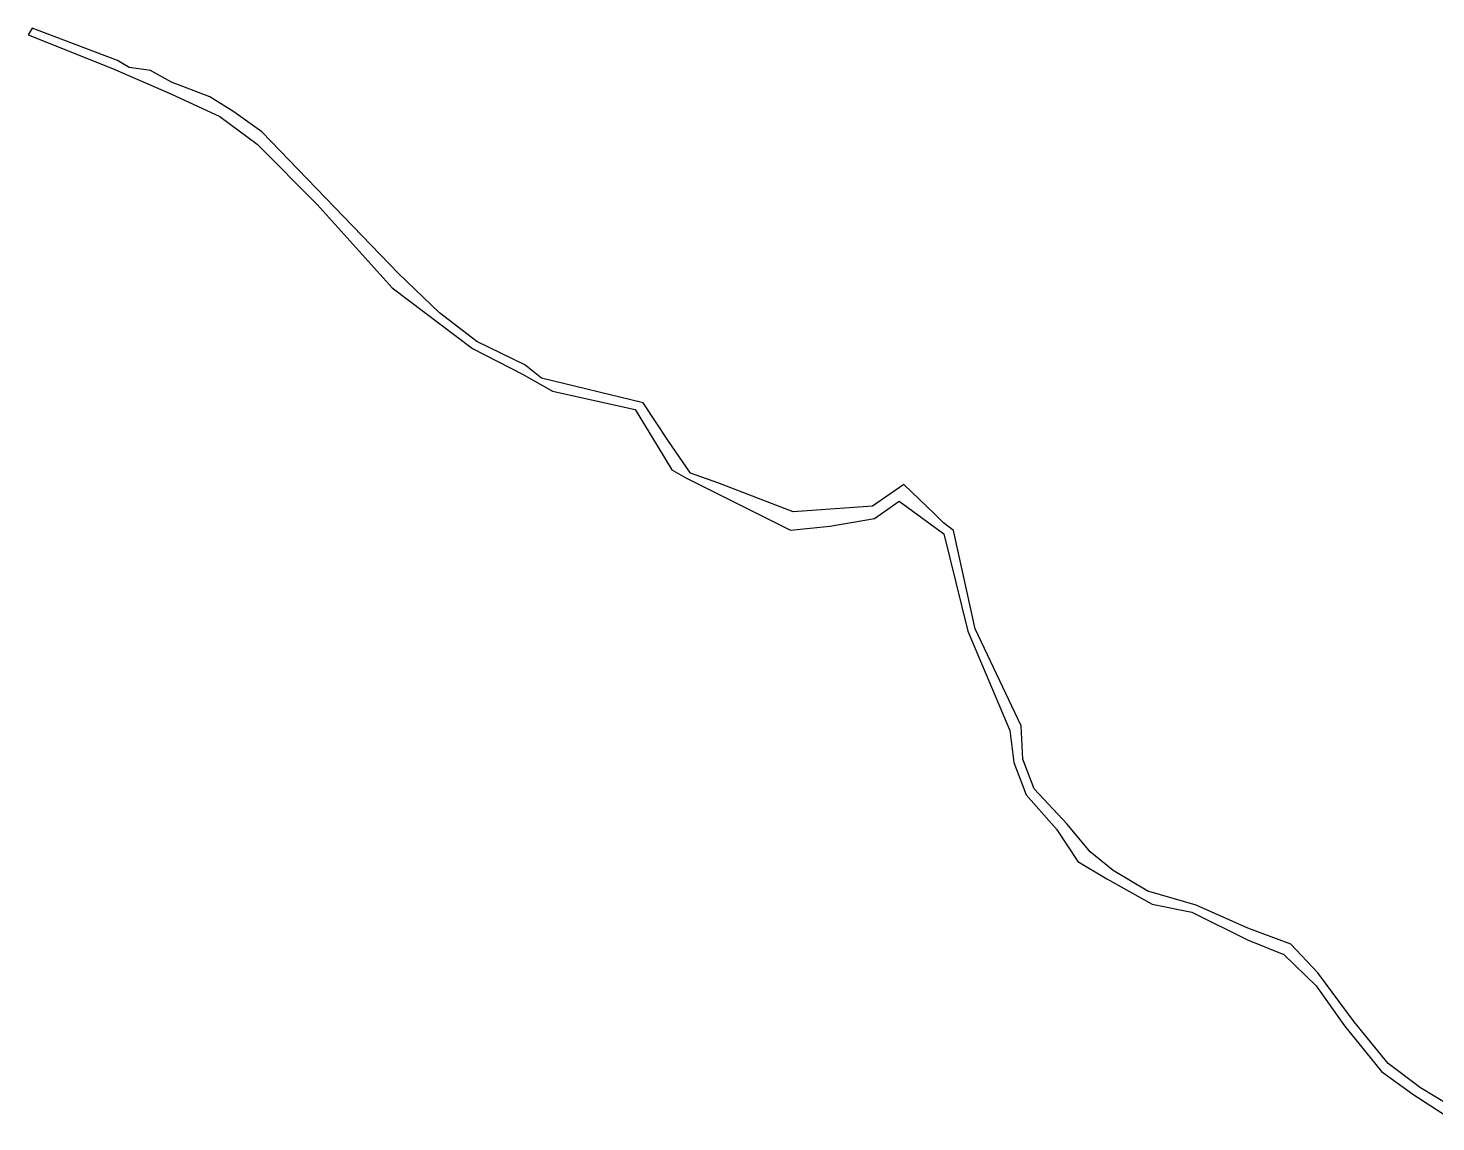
# Model space of a CAD drawing. Header units: metres. Extents: x 7500826 to 7501991, y 4691385 to 4692069.
# Drawn here: x 7500826 to 7501409, y 4691617 to 4692069 of the extents above; entities that cross this region are included whole.
import ezdxf

# ---------------------------------------------------------------- set-up
doc = ezdxf.new("R2010")
doc.units = ezdxf.units.M
doc.layers.add('Parcela_kojshi', color=8, linetype='Continuous')

msp = doc.modelspace()

# ---------------------------------------------------------------- linework, layer by layer
at = {"layer": 'Parcela_kojshi', "linetype": 'Continuous'}
msp.add_lwpolyline([(7501419.99, 4691619.98), (7501402.15, 4691630.76), (7501388.78, 4691640.86), (7501374.65, 4691658.04), (7501359.65, 4691678.37), (7501348.5, 4691690.18), (7501330.67, 4691696.83), (7501309.4, 4691706.26), (7501289.33, 4691712.05), (7501275.03, 4691720.68), (7501265.47, 4691728.36), (7501256.02, 4691739.82), (7501242.36, 4691754.42), (7501237.64, 4691766.71), (7501237, 4691780.51), (7501217.89, 4691820.53), (7501209, 4691861.19), (7501204.87, 4691864.33), (7501201.25, 4691867.91), (7501188.49, 4691880.26), (7501175.51, 4691871.26), (7501142.63, 4691868.88), (7501111.45, 4691880.87), (7501100.12, 4691884.9), (7501090.8, 4691898.55), (7501080.65, 4691914.01), (7501038.55, 4691924.17), (7501031.65, 4691929.75), (7501011.74, 4691939.38), (7500996.31, 4691951.2), (7500979.34, 4691967.42), (7500941.66, 4692006.65), (7500922.91, 4692026), (7500911.27, 4692034.28), (7500901.31, 4692040.53), (7500885.54, 4692046.61), (7500876.76, 4692051.34), (7500867.99, 4692052.69), (7500863.12, 4692055.54), (7500827.89, 4692068.89), (7500826.19, 4692066.14), (7500861.11, 4692052.25), (7500885.27, 4692041.72), (7500905.55, 4692032.4), (7500920.89, 4692020.87), (7500945.74, 4691996.06), (7500976.71, 4691961.53), (7501010.01, 4691936.51), (7501030.71, 4691925.89), (7501043.05, 4691918.83), (7501077.24, 4691911.22), (7501086.51, 4691896.11), (7501092.41, 4691886.25), (7501098.21, 4691883.04), (7501141.61, 4691861.31), (7501157.86, 4691862.94), (7501176.33, 4691866.19), (7501186.48, 4691873.38), (7501205.02, 4691859.83), (7501214.87, 4691819.66), (7501232.29, 4691778.59), (7501233.91, 4691765.33), (7501239.05, 4691751.97), (7501251.6, 4691737.67), (7501260.34, 4691724.4), (7501272.38, 4691717.22), (7501291.21, 4691706.76), (7501307.62, 4691703.35), (7501330.56, 4691691.99), (7501345.68, 4691685.85), (7501358.93, 4691673.01), (7501370.74, 4691656.47), (7501386.08, 4691637.5), (7501398.94, 4691628.23), (7501416.68, 4691616.74)], dxfattribs=at)

doc.saveas('drawing.dxf')
